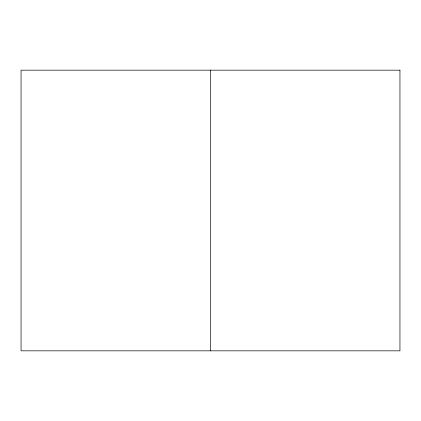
<?xml version="1.0" encoding="UTF-8"?>
<svg xmlns="http://www.w3.org/2000/svg" width="421" height="421" viewBox="0 0 421 421"><rect width="100%" height="100%" fill="white"/><g stroke="black" fill="none" stroke-linecap="round" stroke-linejoin="round"><path stroke-width="0.63" d="M210.5 70.165L210.5 350.835M399.95 70.165L21.05 70.165L21.05 350.835L399.95 350.835L399.95 70.165"/></g></svg>
